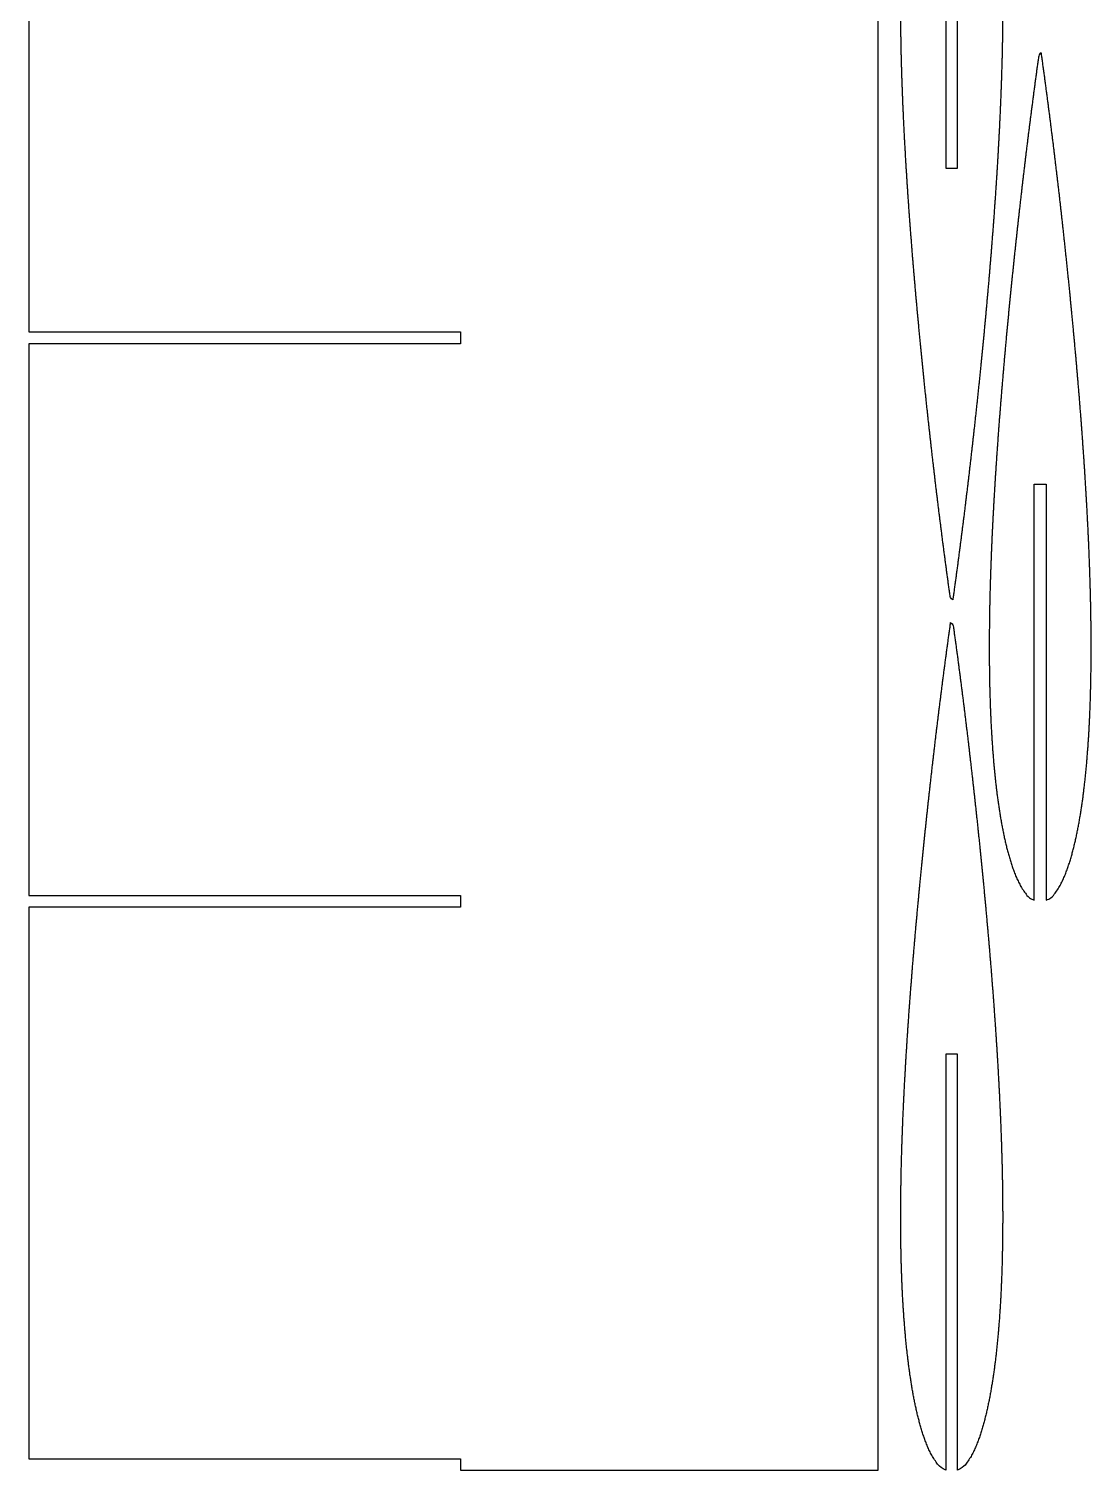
# Model space of a CAD drawing. Header units: millimetres. Extents: x 3.04 to 6.79, y 0.4 to 8.83.
# Drawn here: x 3.04 to 6.79, y 0.4 to 5.49 of the extents above; entities that cross this region are included whole.
import ezdxf

# ---------------------------------------------------------------- set-up
doc = ezdxf.new("R2010")
doc.units = ezdxf.units.MM
doc.layers.add('Default', color=18, linetype='Continuous', true_color=0x000000)

msp = doc.modelspace()

# ---------------------------------------------------------------- linework, layer by layer
at = {"layer": 'Default'}
msp.add_lwpolyline([(4.5643, 0.4), (6.04, 0.4), (6.04, 8.4), (4.5643, 8.4), (4.5643, 8.358), (3.04, 8.358), (3.04, 6.41), (4.5643, 6.41), (4.5643, 6.368), (3.04, 6.368), (3.04, 4.42), (4.5643, 4.42), (4.5643, 4.378), (3.04, 4.378), (3.04, 2.43), (4.5643, 2.43), (4.5643, 2.388), (3.04, 2.388), (3.04, 0.44), (4.5643, 0.44)], close=True, dxfattribs=at)
for points in [[(6.279, 6.467), (6.279, 4.9979), (6.321, 4.9979), (6.321, 6.467)], [(6.5917, 2.4126), (6.5917, 3.8817), (6.6337, 3.8817), (6.6337, 2.4126)], [(6.321, 0.4), (6.321, 1.8691), (6.279, 1.8691), (6.279, 0.4)]]:
    msp.add_lwpolyline(points, dxfattribs=at)
for points, knots in [([(6.3038, 3.4736), (6.2955, 3.4789), (6.294, 3.4894), (6.2919, 3.5052), (6.2897, 3.521), (6.2875, 3.5368), (6.2854, 3.5526), (6.2832, 3.5684), (6.2811, 3.5841), (6.279, 3.5999), (6.2769, 3.6157), (6.2748, 3.6315), (6.2727, 3.6473), (6.2707, 3.6631), (6.2686, 3.6789), (6.2666, 3.6947), (6.2646, 3.7105), (6.2626, 3.7262), (6.2606, 3.742), (6.2586, 3.7578), (6.2566, 3.7736), (6.2546, 3.7894), (6.2527, 3.8052), (6.2508, 3.821), (6.2488, 3.8368), (6.2469, 3.8526), (6.245, 3.8684), (6.2431, 3.8841), (6.2413, 3.8999), (6.2394, 3.9157), (6.2375, 3.9315), (6.2357, 3.9473), (6.2339, 3.9631), (6.232, 3.9789), (6.2302, 3.9947), (6.2284, 4.0105), (6.2266, 4.0262), (6.2249, 4.042), (6.2231, 4.0578), (6.2213, 4.0736), (6.2196, 4.0894), (6.2179, 4.1052), (6.2161, 4.121), (6.2144, 4.1368), (6.2127, 4.1526), (6.211, 4.1684), (6.2094, 4.1841), (6.2077, 4.1999), (6.206, 4.2157), (6.2044, 4.2315), (6.2028, 4.2473), (6.2012, 4.2631), (6.1995, 4.2789), (6.1979, 4.2947), (6.1964, 4.3105), (6.1948, 4.3262), (6.1932, 4.342), (6.1917, 4.3578), (6.1901, 4.3736), (6.1886, 4.3894), (6.1871, 4.4052), (6.1856, 4.421), (6.1841, 4.4368), (6.1826, 4.4526), (6.1811, 4.4684), (6.1797, 4.4841), (6.1782, 4.4999), (6.1768, 4.5157), (6.1753, 4.5315), (6.1739, 4.5473), (6.1725, 4.5631), (6.1712, 4.5789), (6.1698, 4.5947), (6.1684, 4.6105), (6.1671, 4.6262), (6.1658, 4.642), (6.1644, 4.6578), (6.1631, 4.6736), (6.1618, 4.6894), (6.1606, 4.7052), (6.1593, 4.721), (6.1581, 4.7368), (6.1568, 4.7526), (6.1556, 4.7684), (6.1544, 4.7841), (6.1532, 4.7999), (6.152, 4.8157), (6.1509, 4.8315), (6.1497, 4.8473), (6.1486, 4.8631), (6.1475, 4.8789), (6.1464, 4.8947), (6.1453, 4.9105), (6.1443, 4.9262), (6.1432, 4.942), (6.1422, 4.9578), (6.1412, 4.9736), (6.1402, 4.9894), (6.1393, 5.0052), (6.1383, 5.021), (6.1374, 5.0368), (6.1365, 5.0526), (6.1356, 5.0684), (6.1347, 5.0841), (6.1338, 5.0999), (6.133, 5.1157), (6.1322, 5.1315), (6.1314, 5.1473), (6.1307, 5.1631), (6.1299, 5.1789), (6.1292, 5.1947), (6.1285, 5.2105), (6.1278, 5.2262), (6.1272, 5.242), (6.1265, 5.2578), (6.1259, 5.2736), (6.1254, 5.2894), (6.1248, 5.3052), (6.1243, 5.321), (6.1238, 5.3368), (6.1233, 5.3526), (6.1229, 5.3684), (6.1225, 5.3841), (6.1221, 5.3999), (6.1217, 5.4157), (6.1214, 5.4315), (6.1211, 5.4473), (6.1209, 5.4631), (6.1206, 5.4789), (6.1204, 5.4947), (6.1203, 5.5105), (6.1201, 5.5262), (6.1201, 5.542), (6.12, 5.5578), (6.12, 5.5736), (6.12, 5.5894), (6.1201, 5.6052), (6.1201, 5.621), (6.1203, 5.6368), (6.1205, 5.6526), (6.1207, 5.6684), (6.1209, 5.6841), (6.1212, 5.6999), (6.1216, 5.7157), (6.122, 5.7315), (6.1224, 5.7473), (6.1229, 5.7631), (6.1235, 5.7789), (6.1241, 5.7947), (6.1247, 5.8105), (6.1254, 5.8262), (6.1262, 5.842), (6.127, 5.8578), (6.1279, 5.8736), (6.1288, 5.8894), (6.1298, 5.9052), (6.1309, 5.921), (6.1321, 5.9368), (6.1333, 5.9526), (6.1346, 5.9684), (6.1359, 5.9841), (6.1374, 5.9999), (6.1389, 6.0157), (6.1405, 6.0315), (6.1422, 6.0473), (6.144, 6.0631), (6.1459, 6.0789), (6.1478, 6.0947), (6.1499, 6.1105), (6.1521, 6.1262), (6.1545, 6.142), (6.1569, 6.1578), (6.1595, 6.1736), (6.1623, 6.1894), (6.1652, 6.2052), (6.1682, 6.221), (6.1714, 6.2368), (6.1749, 6.2526), (6.1785, 6.2684), (6.1824, 6.2841), (6.1866, 6.2999), (6.191, 6.3157), (6.1958, 6.3315), (6.2009, 6.3473), (6.2066, 6.3631), (6.2127, 6.3789), (6.2196, 6.3947), (6.2274, 6.4105), (6.236, 6.4261), (6.2485, 6.4424), (6.2548, 6.454), (6.2726, 6.4641), (6.279, 6.467)], [190.95592, 190.95592, 190.95592, 190.95592, 191.95592, 192.95592, 193.95592, 194.95592, 195.95592, 196.95592, 197.95592, 198.95592, 199.95592, 200.95592, 201.95592, 202.95592, 203.95592, 204.95592, 205.95592, 206.95592, 207.95592, 208.95592, 209.95592, 210.95592, 211.95592, 212.95592, 213.95592, 214.95592, 215.95592, 216.95592, 217.95592, 218.95592, 219.95592, 220.95592, 221.95592, 222.95592, 223.95592, 224.95592, 225.95592, 226.95592, 227.95592, 228.95592, 229.95592, 230.95592, 231.95592, 232.95592, 233.95592, 234.95592, 235.95592, 236.95592, 237.95592, 238.95592, 239.95592, 240.95592, 241.95592, 242.95592, 243.95592, 244.95592, 245.95592, 246.95592, 247.95592, 248.95592, 249.95592, 250.95592, 251.95592, 252.95592, 253.95592, 254.95592, 255.95592, 256.95592, 257.95592, 258.95592, 259.95592, 260.95592, 261.95592, 262.95592, 263.95592, 264.95592, 265.95592, 266.95592, 267.95592, 268.95592, 269.95592, 270.95592, 271.95592, 272.95592, 273.95592, 274.95592, 275.95592, 276.95592, 277.95592, 278.95592, 279.95592, 280.95592, 281.95592, 282.95592, 283.95592, 284.95592, 285.95592, 286.95592, 287.95592, 288.95592, 289.95592, 290.95592, 291.95592, 292.95592, 293.95592, 294.95592, 295.95592, 296.95592, 297.95592, 298.95592, 299.95592, 300.95592, 301.95592, 302.95592, 303.95592, 304.95592, 305.95592, 306.95592, 307.95592, 308.95592, 309.95592, 310.95592, 311.95592, 312.95592, 313.95592, 314.95592, 315.95592, 316.95592, 317.95592, 318.95592, 319.95592, 320.95592, 321.95592, 322.95592, 323.95592, 324.95592, 325.95592, 326.95592, 327.95592, 328.95592, 329.95592, 330.95592, 331.95592, 332.95592, 333.95592, 334.95592, 335.95592, 336.95592, 337.95592, 338.95592, 339.95592, 340.95592, 341.95592, 342.95592, 343.95592, 344.95592, 345.95592, 346.95592, 347.95592, 348.95592, 349.95592, 350.95592, 351.95592, 352.95592, 353.95592, 354.95592, 355.95592, 356.95592, 357.95592, 358.95592, 359.95592, 360.95592, 361.95592, 362.95592, 363.95592, 364.95592, 365.95592, 366.95592, 367.95592, 368.95592, 369.95592, 370.95592, 371.95592, 372.95592, 373.95592, 374.95592, 375.95592, 376.95592, 377.95592, 378.95592, 379.95592, 380.442721, 380.442721, 380.442721, 380.442721]), ([(6.321, 6.467), (6.3274, 6.4641), (6.3452, 6.454), (6.3516, 6.4424), (6.3641, 6.4261), (6.3726, 6.4105), (6.3805, 6.3947), (6.3873, 6.3789), (6.3935, 6.3631), (6.3991, 6.3473), (6.4043, 6.3315), (6.4091, 6.3157), (6.4135, 6.2999), (6.4177, 6.2841), (6.4215, 6.2684), (6.4252, 6.2526), (6.4286, 6.2368), (6.4319, 6.221), (6.4349, 6.2052), (6.4378, 6.1894), (6.4405, 6.1736), (6.4431, 6.1578), (6.4456, 6.142), (6.4479, 6.1262), (6.4501, 6.1105), (6.4522, 6.0947), (6.4542, 6.0789), (6.4561, 6.0631), (6.4579, 6.0473), (6.4596, 6.0315), (6.4612, 6.0157), (6.4627, 5.9999), (6.4642, 5.9841), (6.4655, 5.9684), (6.4668, 5.9526), (6.468, 5.9368), (6.4692, 5.921), (6.4702, 5.9052), (6.4712, 5.8894), (6.4722, 5.8736), (6.4731, 5.8578), (6.4739, 5.842), (6.4746, 5.8262), (6.4753, 5.8105), (6.476, 5.7947), (6.4766, 5.7789), (6.4771, 5.7631), (6.4776, 5.7473), (6.4781, 5.7315), (6.4785, 5.7157), (6.4788, 5.6999), (6.4791, 5.6841), (6.4794, 5.6684), (6.4796, 5.6526), (6.4798, 5.6368), (6.4799, 5.621), (6.48, 5.6052), (6.4801, 5.5894), (6.4801, 5.5736), (6.4801, 5.5578), (6.48, 5.542), (6.4799, 5.5262), (6.4798, 5.5105), (6.4796, 5.4947), (6.4794, 5.4789), (6.4792, 5.4631), (6.479, 5.4473), (6.4787, 5.4315), (6.4783, 5.4157), (6.478, 5.3999), (6.4776, 5.3841), (6.4772, 5.3684), (6.4767, 5.3526), (6.4763, 5.3368), (6.4758, 5.321), (6.4753, 5.3052), (6.4747, 5.2894), (6.4741, 5.2736), (6.4735, 5.2578), (6.4729, 5.242), (6.4723, 5.2262), (6.4716, 5.2105), (6.4709, 5.1947), (6.4702, 5.1789), (6.4694, 5.1631), (6.4687, 5.1473), (6.4679, 5.1315), (6.4671, 5.1157), (6.4662, 5.0999), (6.4654, 5.0841), (6.4645, 5.0684), (6.4636, 5.0526), (6.4627, 5.0368), (6.4618, 5.021), (6.4608, 5.0052), (6.4598, 4.9894), (6.4589, 4.9736), (6.4579, 4.9578), (6.4568, 4.942), (6.4558, 4.9262), (6.4547, 4.9105), (6.4537, 4.8947), (6.4526, 4.8789), (6.4515, 4.8631), (6.4503, 4.8473), (6.4492, 4.8315), (6.448, 4.8157), (6.4469, 4.7999), (6.4457, 4.7841), (6.4445, 4.7684), (6.4432, 4.7526), (6.442, 4.7368), (6.4408, 4.721), (6.4395, 4.7052), (6.4382, 4.6894), (6.4369, 4.6736), (6.4356, 4.6578), (6.4343, 4.642), (6.433, 4.6262), (6.4316, 4.6105), (6.4303, 4.5947), (6.4289, 4.5789), (6.4275, 4.5631), (6.4261, 4.5473), (6.4247, 4.5315), (6.4233, 4.5157), (6.4219, 4.4999), (6.4204, 4.4841), (6.419, 4.4684), (6.4175, 4.4526), (6.416, 4.4368), (6.4145, 4.421), (6.413, 4.4052), (6.4115, 4.3894), (6.41, 4.3736), (6.4084, 4.3578), (6.4069, 4.342), (6.4053, 4.3262), (6.4037, 4.3105), (6.4021, 4.2947), (6.4005, 4.2789), (6.3989, 4.2631), (6.3973, 4.2473), (6.3957, 4.2315), (6.394, 4.2157), (6.3924, 4.1999), (6.3907, 4.1841), (6.389, 4.1684), (6.3873, 4.1526), (6.3856, 4.1368), (6.3839, 4.121), (6.3822, 4.1052), (6.3805, 4.0894), (6.3787, 4.0736), (6.377, 4.0578), (6.3752, 4.042), (6.3734, 4.0262), (6.3716, 4.0105), (6.3698, 3.9947), (6.368, 3.9789), (6.3662, 3.9631), (6.3644, 3.9473), (6.3625, 3.9315), (6.3607, 3.9157), (6.3588, 3.8999), (6.3569, 3.8841), (6.3551, 3.8684), (6.3532, 3.8526), (6.3512, 3.8368), (6.3493, 3.821), (6.3474, 3.8052), (6.3454, 3.7894), (6.3435, 3.7736), (6.3415, 3.7578), (6.3395, 3.742), (6.3375, 3.7262), (6.3355, 3.7105), (6.3335, 3.6947), (6.3315, 3.6789), (6.3294, 3.6631), (6.3273, 3.6473), (6.3253, 3.6315), (6.3232, 3.6157), (6.3211, 3.5999), (6.319, 3.5841), (6.3169, 3.5684), (6.3147, 3.5526), (6.3126, 3.5368), (6.3104, 3.521), (6.3082, 3.5052), (6.306, 3.4894), (6.3046, 3.4789), (6.3038, 3.4736)], [383.422958, 383.422958, 383.422958, 383.422958, 383.909759, 384.909759, 385.909759, 386.909759, 387.909759, 388.909759, 389.909759, 390.909759, 391.909759, 392.909759, 393.909759, 394.909759, 395.909759, 396.909759, 397.909759, 398.909759, 399.909759, 400.909759, 401.909759, 402.909759, 403.909759, 404.909759, 405.909759, 406.909759, 407.909759, 408.909759, 409.909759, 410.909759, 411.909759, 412.909759, 413.909759, 414.909759, 415.909759, 416.909759, 417.909759, 418.909759, 419.909759, 420.909759, 421.909759, 422.909759, 423.909759, 424.909759, 425.909759, 426.909759, 427.909759, 428.909759, 429.909759, 430.909759, 431.909759, 432.909759, 433.909759, 434.909759, 435.909759, 436.909759, 437.909759, 438.909759, 439.909759, 440.909759, 441.909759, 442.909759, 443.909759, 444.909759, 445.909759, 446.909759, 447.909759, 448.909759, 449.909759, 450.909759, 451.909759, 452.909759, 453.909759, 454.909759, 455.909759, 456.909759, 457.909759, 458.909759, 459.909759, 460.909759, 461.909759, 462.909759, 463.909759, 464.909759, 465.909759, 466.909759, 467.909759, 468.909759, 469.909759, 470.909759, 471.909759, 472.909759, 473.909759, 474.909759, 475.909759, 476.909759, 477.909759, 478.909759, 479.909759, 480.909759, 481.909759, 482.909759, 483.909759, 484.909759, 485.909759, 486.909759, 487.909759, 488.909759, 489.909759, 490.909759, 491.909759, 492.909759, 493.909759, 494.909759, 495.909759, 496.909759, 497.909759, 498.909759, 499.909759, 500.909759, 501.909759, 502.909759, 503.909759, 504.909759, 505.909759, 506.909759, 507.909759, 508.909759, 509.909759, 510.909759, 511.909759, 512.909759, 513.909759, 514.909759, 515.909759, 516.909759, 517.909759, 518.909759, 519.909759, 520.909759, 521.909759, 522.909759, 523.909759, 524.909759, 525.909759, 526.909759, 527.909759, 528.909759, 529.909759, 530.909759, 531.909759, 532.909759, 533.909759, 534.909759, 535.909759, 536.909759, 537.909759, 538.909759, 539.909759, 540.909759, 541.909759, 542.909759, 543.909759, 544.909759, 545.909759, 546.909759, 547.909759, 548.909759, 549.909759, 550.909759, 551.909759, 552.909759, 553.909759, 554.909759, 555.909759, 556.909759, 557.909759, 558.909759, 559.909759, 560.909759, 561.909759, 562.909759, 563.909759, 564.909759, 565.909759, 566.909759, 567.909759, 568.909759, 569.909759, 570.909759, 571.909759, 572.909759, 572.909759, 572.909759, 572.909759]), ([(6.6165, 5.406), (6.6082, 5.4007), (6.6067, 5.3902), (6.6045, 5.3744), (6.6023, 5.3586), (6.6001, 5.3428), (6.598, 5.327), (6.5959, 5.3112), (6.5937, 5.2954), (6.5916, 5.2796), (6.5895, 5.2639), (6.5874, 5.2481), (6.5854, 5.2323), (6.5833, 5.2165), (6.5813, 5.2007), (6.5792, 5.1849), (6.5772, 5.1691), (6.5752, 5.1533), (6.5732, 5.1375), (6.5712, 5.1218), (6.5692, 5.106), (6.5673, 5.0902), (6.5653, 5.0744), (6.5634, 5.0586), (6.5615, 5.0428), (6.5596, 5.027), (6.5577, 5.0112), (6.5558, 4.9954), (6.5539, 4.9796), (6.552, 4.9639), (6.5502, 4.9481), (6.5483, 4.9323), (6.5465, 4.9165), (6.5447, 4.9007), (6.5429, 4.8849), (6.5411, 4.8691), (6.5393, 4.8533), (6.5375, 4.8375), (6.5357, 4.8218), (6.534, 4.806), (6.5322, 4.7902), (6.5305, 4.7744), (6.5288, 4.7586), (6.5271, 4.7428), (6.5254, 4.727), (6.5237, 4.7112), (6.522, 4.6954), (6.5203, 4.6796), (6.5187, 4.6639), (6.517, 4.6481), (6.5154, 4.6323), (6.5138, 4.6165), (6.5122, 4.6007), (6.5106, 4.5849), (6.509, 4.5691), (6.5074, 4.5533), (6.5058, 4.5375), (6.5043, 4.5218), (6.5028, 4.506), (6.5012, 4.4902), (6.4997, 4.4744), (6.4982, 4.4586), (6.4967, 4.4428), (6.4952, 4.427), (6.4937, 4.4112), (6.4923, 4.3954), (6.4908, 4.3796), (6.4894, 4.3639), (6.488, 4.3481), (6.4866, 4.3323), (6.4852, 4.3165), (6.4838, 4.3007), (6.4824, 4.2849), (6.4811, 4.2691), (6.4797, 4.2533), (6.4784, 4.2375), (6.4771, 4.2218), (6.4758, 4.206), (6.4745, 4.1902), (6.4732, 4.1744), (6.4719, 4.1586), (6.4707, 4.1428), (6.4695, 4.127), (6.4682, 4.1112), (6.467, 4.0954), (6.4658, 4.0796), (6.4647, 4.0639), (6.4635, 4.0481), (6.4624, 4.0323), (6.4613, 4.0165), (6.4601, 4.0007), (6.4591, 3.9849), (6.458, 3.9691), (6.4569, 3.9533), (6.4559, 3.9375), (6.4549, 3.9218), (6.4538, 3.906), (6.4529, 3.8902), (6.4519, 3.8744), (6.4509, 3.8586), (6.45, 3.8428), (6.4491, 3.827), (6.4482, 3.8112), (6.4473, 3.7954), (6.4465, 3.7796), (6.4457, 3.7639), (6.4448, 3.7481), (6.4441, 3.7323), (6.4433, 3.7165), (6.4425, 3.7007), (6.4418, 3.6849), (6.4411, 3.6691), (6.4405, 3.6533), (6.4398, 3.6375), (6.4392, 3.6218), (6.4386, 3.606), (6.438, 3.5902), (6.4375, 3.5744), (6.4369, 3.5586), (6.4364, 3.5428), (6.436, 3.527), (6.4355, 3.5112), (6.4351, 3.4954), (6.4347, 3.4796), (6.4344, 3.4639), (6.434, 3.4481), (6.4338, 3.4323), (6.4335, 3.4165), (6.4333, 3.4007), (6.4331, 3.3849), (6.4329, 3.3691), (6.4328, 3.3533), (6.4327, 3.3375), (6.4326, 3.3218), (6.4326, 3.306), (6.4326, 3.2902), (6.4327, 3.2744), (6.4328, 3.2586), (6.4329, 3.2428), (6.4331, 3.227), (6.4333, 3.2112), (6.4336, 3.1954), (6.4339, 3.1796), (6.4342, 3.1639), (6.4346, 3.1481), (6.4351, 3.1323), (6.4356, 3.1165), (6.4361, 3.1007), (6.4367, 3.0849), (6.4374, 3.0691), (6.4381, 3.0533), (6.4388, 3.0375), (6.4397, 3.0218), (6.4405, 3.006), (6.4415, 2.9902), (6.4425, 2.9744), (6.4436, 2.9586), (6.4447, 2.9428), (6.4459, 2.927), (6.4472, 2.9112), (6.4485, 2.8954), (6.45, 2.8796), (6.4515, 2.8639), (6.4531, 2.8481), (6.4548, 2.8323), (6.4566, 2.8165), (6.4585, 2.8007), (6.4605, 2.7849), (6.4626, 2.7691), (6.4648, 2.7533), (6.4671, 2.7375), (6.4696, 2.7218), (6.4722, 2.706), (6.4749, 2.6902), (6.4778, 2.6744), (6.4808, 2.6586), (6.4841, 2.6428), (6.4875, 2.627), (6.4912, 2.6112), (6.495, 2.5954), (6.4992, 2.5796), (6.5036, 2.5639), (6.5084, 2.5481), (6.5136, 2.5323), (6.5192, 2.5165), (6.5254, 2.5007), (6.5322, 2.4849), (6.5401, 2.4691), (6.5486, 2.4534), (6.5611, 2.4371), (6.5675, 2.4256), (6.5853, 2.4154), (6.5917, 2.4126)], [571, 571, 571, 571, 572, 573, 574, 575, 576, 577, 578, 579, 580, 581, 582, 583, 584, 585, 586, 587, 588, 589, 590, 591, 592, 593, 594, 595, 596, 597, 598, 599, 600, 601, 602, 603, 604, 605, 606, 607, 608, 609, 610, 611, 612, 613, 614, 615, 616, 617, 618, 619, 620, 621, 622, 623, 624, 625, 626, 627, 628, 629, 630, 631, 632, 633, 634, 635, 636, 637, 638, 639, 640, 641, 642, 643, 644, 645, 646, 647, 648, 649, 650, 651, 652, 653, 654, 655, 656, 657, 658, 659, 660, 661, 662, 663, 664, 665, 666, 667, 668, 669, 670, 671, 672, 673, 674, 675, 676, 677, 678, 679, 680, 681, 682, 683, 684, 685, 686, 687, 688, 689, 690, 691, 692, 693, 694, 695, 696, 697, 698, 699, 700, 701, 702, 703, 704, 705, 706, 707, 708, 709, 710, 711, 712, 713, 714, 715, 716, 717, 718, 719, 720, 721, 722, 723, 724, 725, 726, 727, 728, 729, 730, 731, 732, 733, 734, 735, 736, 737, 738, 739, 740, 741, 742, 743, 744, 745, 746, 747, 748, 749, 750, 751, 752, 753, 754, 755, 756, 757, 758, 759, 760, 760.486801, 760.486801, 760.486801, 760.486801]), ([(6.6337, 2.4126), (6.6401, 2.4154), (6.6579, 2.4256), (6.6642, 2.4371), (6.6768, 2.4534), (6.6853, 2.4691), (6.6931, 2.4849), (6.7, 2.5007), (6.7062, 2.5165), (6.7118, 2.5323), (6.7169, 2.5481), (6.7217, 2.5639), (6.7262, 2.5796), (6.7303, 2.5954), (6.7342, 2.6112), (6.7378, 2.627), (6.7413, 2.6428), (6.7445, 2.6586), (6.7476, 2.6744), (6.7504, 2.6902), (6.7532, 2.706), (6.7558, 2.7218), (6.7582, 2.7375), (6.7606, 2.7533), (6.7628, 2.7691), (6.7649, 2.7849), (6.7669, 2.8007), (6.7687, 2.8165), (6.7705, 2.8323), (6.7722, 2.8481), (6.7738, 2.8639), (6.7754, 2.8796), (6.7768, 2.8954), (6.7782, 2.9112), (6.7794, 2.927), (6.7806, 2.9428), (6.7818, 2.9586), (6.7829, 2.9744), (6.7839, 2.9902), (6.7848, 3.006), (6.7857, 3.0218), (6.7865, 3.0375), (6.7873, 3.0533), (6.788, 3.0691), (6.7886, 3.0849), (6.7892, 3.1007), (6.7898, 3.1165), (6.7903, 3.1323), (6.7907, 3.1481), (6.7911, 3.1639), (6.7915, 3.1796), (6.7918, 3.1954), (6.792, 3.2112), (6.7922, 3.227), (6.7924, 3.2428), (6.7926, 3.2586), (6.7927, 3.2744), (6.7927, 3.2902), (6.7927, 3.306), (6.7927, 3.3218), (6.7927, 3.3375), (6.7926, 3.3533), (6.7924, 3.3691), (6.7923, 3.3849), (6.7921, 3.4007), (6.7918, 3.4165), (6.7916, 3.4323), (6.7913, 3.4481), (6.791, 3.4639), (6.7906, 3.4796), (6.7902, 3.4954), (6.7898, 3.5112), (6.7894, 3.527), (6.7889, 3.5428), (6.7884, 3.5586), (6.7879, 3.5744), (6.7873, 3.5902), (6.7868, 3.606), (6.7862, 3.6218), (6.7855, 3.6375), (6.7849, 3.6533), (6.7842, 3.6691), (6.7835, 3.6849), (6.7828, 3.7007), (6.7821, 3.7165), (6.7813, 3.7323), (6.7805, 3.7481), (6.7797, 3.7639), (6.7789, 3.7796), (6.778, 3.7954), (6.7771, 3.8112), (6.7762, 3.827), (6.7753, 3.8428), (6.7744, 3.8586), (6.7735, 3.8744), (6.7725, 3.8902), (6.7715, 3.906), (6.7705, 3.9218), (6.7695, 3.9375), (6.7684, 3.9533), (6.7674, 3.9691), (6.7663, 3.9849), (6.7652, 4.0007), (6.7641, 4.0165), (6.763, 4.0323), (6.7618, 4.0481), (6.7607, 4.0639), (6.7595, 4.0796), (6.7583, 4.0954), (6.7571, 4.1112), (6.7559, 4.127), (6.7547, 4.1428), (6.7534, 4.1586), (6.7521, 4.1744), (6.7509, 4.1902), (6.7496, 4.206), (6.7483, 4.2218), (6.747, 4.2375), (6.7456, 4.2533), (6.7443, 4.2691), (6.7429, 4.2849), (6.7415, 4.3007), (6.7402, 4.3165), (6.7388, 4.3323), (6.7374, 4.3481), (6.7359, 4.3639), (6.7345, 4.3796), (6.7331, 4.3954), (6.7316, 4.4112), (6.7301, 4.427), (6.7286, 4.4428), (6.7271, 4.4586), (6.7256, 4.4744), (6.7241, 4.4902), (6.7226, 4.506), (6.721, 4.5218), (6.7195, 4.5375), (6.7179, 4.5533), (6.7164, 4.5691), (6.7148, 4.5849), (6.7132, 4.6007), (6.7116, 4.6165), (6.7099, 4.6323), (6.7083, 4.6481), (6.7067, 4.6639), (6.705, 4.6796), (6.7033, 4.6954), (6.7017, 4.7112), (6.7, 4.727), (6.6983, 4.7428), (6.6966, 4.7586), (6.6948, 4.7744), (6.6931, 4.7902), (6.6914, 4.806), (6.6896, 4.8218), (6.6878, 4.8375), (6.6861, 4.8533), (6.6843, 4.8691), (6.6825, 4.8849), (6.6807, 4.9007), (6.6789, 4.9165), (6.677, 4.9323), (6.6752, 4.9481), (6.6733, 4.9639), (6.6715, 4.9796), (6.6696, 4.9954), (6.6677, 5.0112), (6.6658, 5.027), (6.6639, 5.0428), (6.6619, 5.0586), (6.66, 5.0744), (6.6581, 5.0902), (6.6561, 5.106), (6.6541, 5.1218), (6.6521, 5.1375), (6.6502, 5.1533), (6.6481, 5.1691), (6.6461, 5.1849), (6.6441, 5.2007), (6.642, 5.2165), (6.64, 5.2323), (6.6379, 5.2481), (6.6358, 5.2639), (6.6337, 5.2796), (6.6316, 5.2954), (6.6295, 5.3112), (6.6274, 5.327), (6.6252, 5.3428), (6.623, 5.3586), (6.6209, 5.3744), (6.6187, 5.3902), (6.6172, 5.4007), (6.6165, 5.406)], [763.467039, 763.467039, 763.467039, 763.467039, 763.95384, 764.95384, 765.95384, 766.95384, 767.95384, 768.95384, 769.95384, 770.95384, 771.95384, 772.95384, 773.95384, 774.95384, 775.95384, 776.95384, 777.95384, 778.95384, 779.95384, 780.95384, 781.95384, 782.95384, 783.95384, 784.95384, 785.95384, 786.95384, 787.95384, 788.95384, 789.95384, 790.95384, 791.95384, 792.95384, 793.95384, 794.95384, 795.95384, 796.95384, 797.95384, 798.95384, 799.95384, 800.95384, 801.95384, 802.95384, 803.95384, 804.95384, 805.95384, 806.95384, 807.95384, 808.95384, 809.95384, 810.95384, 811.95384, 812.95384, 813.95384, 814.95384, 815.95384, 816.95384, 817.95384, 818.95384, 819.95384, 820.95384, 821.95384, 822.95384, 823.95384, 824.95384, 825.95384, 826.95384, 827.95384, 828.95384, 829.95384, 830.95384, 831.95384, 832.95384, 833.95384, 834.95384, 835.95384, 836.95384, 837.95384, 838.95384, 839.95384, 840.95384, 841.95384, 842.95384, 843.95384, 844.95384, 845.95384, 846.95384, 847.95384, 848.95384, 849.95384, 850.95384, 851.95384, 852.95384, 853.95384, 854.95384, 855.95384, 856.95384, 857.95384, 858.95384, 859.95384, 860.95384, 861.95384, 862.95384, 863.95384, 864.95384, 865.95384, 866.95384, 867.95384, 868.95384, 869.95384, 870.95384, 871.95384, 872.95384, 873.95384, 874.95384, 875.95384, 876.95384, 877.95384, 878.95384, 879.95384, 880.95384, 881.95384, 882.95384, 883.95384, 884.95384, 885.95384, 886.95384, 887.95384, 888.95384, 889.95384, 890.95384, 891.95384, 892.95384, 893.95384, 894.95384, 895.95384, 896.95384, 897.95384, 898.95384, 899.95384, 900.95384, 901.95384, 902.95384, 903.95384, 904.95384, 905.95384, 906.95384, 907.95384, 908.95384, 909.95384, 910.95384, 911.95384, 912.95384, 913.95384, 914.95384, 915.95384, 916.95384, 917.95384, 918.95384, 919.95384, 920.95384, 921.95384, 922.95384, 923.95384, 924.95384, 925.95384, 926.95384, 927.95384, 928.95384, 929.95384, 930.95384, 931.95384, 932.95384, 933.95384, 934.95384, 935.95384, 936.95384, 937.95384, 938.95384, 939.95384, 940.95384, 941.95384, 942.95384, 943.95384, 944.95384, 945.95384, 946.95384, 947.95384, 948.95384, 949.95384, 950.95384, 951.95384, 952.95384, 952.95384, 952.95384, 952.95384]), ([(6.279, 0.4), (6.2726, 0.4029), (6.2548, 0.4131), (6.2485, 0.4246), (6.236, 0.4409), (6.2274, 0.4565), (6.2196, 0.4724), (6.2127, 0.4881), (6.2066, 0.5039), (6.2009, 0.5197), (6.1958, 0.5355), (6.191, 0.5513), (6.1866, 0.5671), (6.1824, 0.5829), (6.1785, 0.5987), (6.1749, 0.6145), (6.1714, 0.6302), (6.1682, 0.646), (6.1652, 0.6618), (6.1623, 0.6776), (6.1595, 0.6934), (6.1569, 0.7092), (6.1545, 0.725), (6.1521, 0.7408), (6.1499, 0.7566), (6.1478, 0.7723), (6.1459, 0.7881), (6.144, 0.8039), (6.1422, 0.8197), (6.1405, 0.8355), (6.1389, 0.8513), (6.1374, 0.8671), (6.1359, 0.8829), (6.1346, 0.8987), (6.1333, 0.9145), (6.1321, 0.9302), (6.1309, 0.946), (6.1298, 0.9618), (6.1288, 0.9776), (6.1279, 0.9934), (6.127, 1.0092), (6.1262, 1.025), (6.1254, 1.0408), (6.1247, 1.0566), (6.1241, 1.0723), (6.1235, 1.0881), (6.1229, 1.1039), (6.1224, 1.1197), (6.122, 1.1355), (6.1216, 1.1513), (6.1212, 1.1671), (6.1209, 1.1829), (6.1207, 1.1987), (6.1205, 1.2145), (6.1203, 1.2302), (6.1201, 1.246), (6.1201, 1.2618), (6.12, 1.2776), (6.12, 1.2934), (6.12, 1.3092), (6.1201, 1.325), (6.1201, 1.3408), (6.1203, 1.3566), (6.1204, 1.3723), (6.1206, 1.3881), (6.1209, 1.4039), (6.1211, 1.4197), (6.1214, 1.4355), (6.1217, 1.4513), (6.1221, 1.4671), (6.1225, 1.4829), (6.1229, 1.4987), (6.1233, 1.5145), (6.1238, 1.5302), (6.1243, 1.546), (6.1248, 1.5618), (6.1254, 1.5776), (6.1259, 1.5934), (6.1265, 1.6092), (6.1272, 1.625), (6.1278, 1.6408), (6.1285, 1.6566), (6.1292, 1.6723), (6.1299, 1.6881), (6.1307, 1.7039), (6.1314, 1.7197), (6.1322, 1.7355), (6.133, 1.7513), (6.1338, 1.7671), (6.1347, 1.7829), (6.1356, 1.7987), (6.1365, 1.8145), (6.1374, 1.8302), (6.1383, 1.846), (6.1393, 1.8618), (6.1402, 1.8776), (6.1412, 1.8934), (6.1422, 1.9092), (6.1432, 1.925), (6.1443, 1.9408), (6.1453, 1.9566), (6.1464, 1.9723), (6.1475, 1.9881), (6.1486, 2.0039), (6.1497, 2.0197), (6.1509, 2.0355), (6.152, 2.0513), (6.1532, 2.0671), (6.1544, 2.0829), (6.1556, 2.0987), (6.1568, 2.1145), (6.1581, 2.1302), (6.1593, 2.146), (6.1606, 2.1618), (6.1618, 2.1776), (6.1631, 2.1934), (6.1644, 2.2092), (6.1658, 2.225), (6.1671, 2.2408), (6.1684, 2.2566), (6.1698, 2.2723), (6.1712, 2.2881), (6.1725, 2.3039), (6.1739, 2.3197), (6.1753, 2.3355), (6.1768, 2.3513), (6.1782, 2.3671), (6.1797, 2.3829), (6.1811, 2.3987), (6.1826, 2.4145), (6.1841, 2.4302), (6.1856, 2.446), (6.1871, 2.4618), (6.1886, 2.4776), (6.1901, 2.4934), (6.1917, 2.5092), (6.1932, 2.525), (6.1948, 2.5408), (6.1964, 2.5566), (6.1979, 2.5723), (6.1995, 2.5881), (6.2012, 2.6039), (6.2028, 2.6197), (6.2044, 2.6355), (6.206, 2.6513), (6.2077, 2.6671), (6.2094, 2.6829), (6.211, 2.6987), (6.2127, 2.7145), (6.2144, 2.7302), (6.2161, 2.746), (6.2179, 2.7618), (6.2196, 2.7776), (6.2213, 2.7934), (6.2231, 2.8092), (6.2249, 2.825), (6.2266, 2.8408), (6.2284, 2.8566), (6.2302, 2.8723), (6.232, 2.8881), (6.2339, 2.9039), (6.2357, 2.9197), (6.2375, 2.9355), (6.2394, 2.9513), (6.2413, 2.9671), (6.2431, 2.9829), (6.245, 2.9987), (6.2469, 3.0145), (6.2488, 3.0302), (6.2508, 3.046), (6.2527, 3.0618), (6.2546, 3.0776), (6.2566, 3.0934), (6.2586, 3.1092), (6.2606, 3.125), (6.2626, 3.1408), (6.2646, 3.1566), (6.2666, 3.1723), (6.2686, 3.1881), (6.2707, 3.2039), (6.2727, 3.2197), (6.2748, 3.2355), (6.2769, 3.2513), (6.279, 3.2671), (6.2811, 3.2829), (6.2832, 3.2987), (6.2854, 3.3145), (6.2875, 3.3302), (6.2897, 3.346), (6.2919, 3.3618), (6.294, 3.3776), (6.2955, 3.3881), (6.2963, 3.3934)], [383.422958, 383.422958, 383.422958, 383.422958, 383.909759, 384.909759, 385.909759, 386.909759, 387.909759, 388.909759, 389.909759, 390.909759, 391.909759, 392.909759, 393.909759, 394.909759, 395.909759, 396.909759, 397.909759, 398.909759, 399.909759, 400.909759, 401.909759, 402.909759, 403.909759, 404.909759, 405.909759, 406.909759, 407.909759, 408.909759, 409.909759, 410.909759, 411.909759, 412.909759, 413.909759, 414.909759, 415.909759, 416.909759, 417.909759, 418.909759, 419.909759, 420.909759, 421.909759, 422.909759, 423.909759, 424.909759, 425.909759, 426.909759, 427.909759, 428.909759, 429.909759, 430.909759, 431.909759, 432.909759, 433.909759, 434.909759, 435.909759, 436.909759, 437.909759, 438.909759, 439.909759, 440.909759, 441.909759, 442.909759, 443.909759, 444.909759, 445.909759, 446.909759, 447.909759, 448.909759, 449.909759, 450.909759, 451.909759, 452.909759, 453.909759, 454.909759, 455.909759, 456.909759, 457.909759, 458.909759, 459.909759, 460.909759, 461.909759, 462.909759, 463.909759, 464.909759, 465.909759, 466.909759, 467.909759, 468.909759, 469.909759, 470.909759, 471.909759, 472.909759, 473.909759, 474.909759, 475.909759, 476.909759, 477.909759, 478.909759, 479.909759, 480.909759, 481.909759, 482.909759, 483.909759, 484.909759, 485.909759, 486.909759, 487.909759, 488.909759, 489.909759, 490.909759, 491.909759, 492.909759, 493.909759, 494.909759, 495.909759, 496.909759, 497.909759, 498.909759, 499.909759, 500.909759, 501.909759, 502.909759, 503.909759, 504.909759, 505.909759, 506.909759, 507.909759, 508.909759, 509.909759, 510.909759, 511.909759, 512.909759, 513.909759, 514.909759, 515.909759, 516.909759, 517.909759, 518.909759, 519.909759, 520.909759, 521.909759, 522.909759, 523.909759, 524.909759, 525.909759, 526.909759, 527.909759, 528.909759, 529.909759, 530.909759, 531.909759, 532.909759, 533.909759, 534.909759, 535.909759, 536.909759, 537.909759, 538.909759, 539.909759, 540.909759, 541.909759, 542.909759, 543.909759, 544.909759, 545.909759, 546.909759, 547.909759, 548.909759, 549.909759, 550.909759, 551.909759, 552.909759, 553.909759, 554.909759, 555.909759, 556.909759, 557.909759, 558.909759, 559.909759, 560.909759, 561.909759, 562.909759, 563.909759, 564.909759, 565.909759, 566.909759, 567.909759, 568.909759, 569.909759, 570.909759, 571.909759, 572.909759, 572.909759, 572.909759, 572.909759]), ([(6.2963, 3.3934), (6.3046, 3.3881), (6.306, 3.3776), (6.3082, 3.3618), (6.3104, 3.346), (6.3126, 3.3302), (6.3147, 3.3145), (6.3169, 3.2987), (6.319, 3.2829), (6.3211, 3.2671), (6.3232, 3.2513), (6.3253, 3.2355), (6.3273, 3.2197), (6.3294, 3.2039), (6.3315, 3.1881), (6.3335, 3.1723), (6.3355, 3.1566), (6.3375, 3.1408), (6.3395, 3.125), (6.3415, 3.1092), (6.3435, 3.0934), (6.3454, 3.0776), (6.3474, 3.0618), (6.3493, 3.046), (6.3512, 3.0302), (6.3532, 3.0145), (6.3551, 2.9987), (6.3569, 2.9829), (6.3588, 2.9671), (6.3607, 2.9513), (6.3625, 2.9355), (6.3644, 2.9197), (6.3662, 2.9039), (6.368, 2.8881), (6.3698, 2.8723), (6.3716, 2.8566), (6.3734, 2.8408), (6.3752, 2.825), (6.377, 2.8092), (6.3787, 2.7934), (6.3805, 2.7776), (6.3822, 2.7618), (6.3839, 2.746), (6.3856, 2.7302), (6.3873, 2.7145), (6.389, 2.6987), (6.3907, 2.6829), (6.3924, 2.6671), (6.394, 2.6513), (6.3957, 2.6355), (6.3973, 2.6197), (6.3989, 2.6039), (6.4005, 2.5881), (6.4021, 2.5723), (6.4037, 2.5566), (6.4053, 2.5408), (6.4069, 2.525), (6.4084, 2.5092), (6.41, 2.4934), (6.4115, 2.4776), (6.413, 2.4618), (6.4145, 2.446), (6.416, 2.4302), (6.4175, 2.4145), (6.419, 2.3987), (6.4204, 2.3829), (6.4219, 2.3671), (6.4233, 2.3513), (6.4247, 2.3355), (6.4261, 2.3197), (6.4275, 2.3039), (6.4289, 2.2881), (6.4303, 2.2723), (6.4316, 2.2566), (6.433, 2.2408), (6.4343, 2.225), (6.4356, 2.2092), (6.4369, 2.1934), (6.4382, 2.1776), (6.4395, 2.1618), (6.4408, 2.146), (6.442, 2.1302), (6.4432, 2.1145), (6.4445, 2.0987), (6.4457, 2.0829), (6.4469, 2.0671), (6.448, 2.0513), (6.4492, 2.0355), (6.4503, 2.0197), (6.4515, 2.0039), (6.4526, 1.9881), (6.4537, 1.9723), (6.4547, 1.9566), (6.4558, 1.9408), (6.4568, 1.925), (6.4579, 1.9092), (6.4589, 1.8934), (6.4598, 1.8776), (6.4608, 1.8618), (6.4618, 1.846), (6.4627, 1.8302), (6.4636, 1.8145), (6.4645, 1.7987), (6.4654, 1.7829), (6.4662, 1.7671), (6.4671, 1.7513), (6.4679, 1.7355), (6.4687, 1.7197), (6.4694, 1.7039), (6.4702, 1.6881), (6.4709, 1.6723), (6.4716, 1.6566), (6.4723, 1.6408), (6.4729, 1.625), (6.4735, 1.6092), (6.4741, 1.5934), (6.4747, 1.5776), (6.4753, 1.5618), (6.4758, 1.546), (6.4763, 1.5302), (6.4767, 1.5145), (6.4772, 1.4987), (6.4776, 1.4829), (6.478, 1.4671), (6.4783, 1.4513), (6.4787, 1.4355), (6.479, 1.4197), (6.4792, 1.4039), (6.4794, 1.3881), (6.4796, 1.3723), (6.4798, 1.3566), (6.4799, 1.3408), (6.48, 1.325), (6.4801, 1.3092), (6.4801, 1.2934), (6.4801, 1.2776), (6.48, 1.2618), (6.4799, 1.246), (6.4798, 1.2302), (6.4796, 1.2145), (6.4794, 1.1987), (6.4791, 1.1829), (6.4788, 1.1671), (6.4785, 1.1513), (6.4781, 1.1355), (6.4776, 1.1197), (6.4771, 1.1039), (6.4766, 1.0881), (6.476, 1.0723), (6.4753, 1.0566), (6.4746, 1.0408), (6.4739, 1.025), (6.4731, 1.0092), (6.4722, 0.9934), (6.4712, 0.9776), (6.4702, 0.9618), (6.4692, 0.946), (6.468, 0.9302), (6.4668, 0.9145), (6.4655, 0.8987), (6.4642, 0.8829), (6.4627, 0.8671), (6.4612, 0.8513), (6.4596, 0.8355), (6.4579, 0.8197), (6.4561, 0.8039), (6.4542, 0.7881), (6.4522, 0.7723), (6.4501, 0.7566), (6.4479, 0.7408), (6.4456, 0.725), (6.4431, 0.7092), (6.4405, 0.6934), (6.4378, 0.6776), (6.4349, 0.6618), (6.4319, 0.646), (6.4286, 0.6302), (6.4252, 0.6145), (6.4215, 0.5987), (6.4177, 0.5829), (6.4135, 0.5671), (6.4091, 0.5513), (6.4043, 0.5355), (6.3991, 0.5197), (6.3935, 0.5039), (6.3873, 0.4881), (6.3805, 0.4724), (6.3726, 0.4565), (6.3641, 0.4409), (6.3516, 0.4246), (6.3452, 0.4131), (6.3274, 0.4029), (6.321, 0.4)], [190.95592, 190.95592, 190.95592, 190.95592, 191.95592, 192.95592, 193.95592, 194.95592, 195.95592, 196.95592, 197.95592, 198.95592, 199.95592, 200.95592, 201.95592, 202.95592, 203.95592, 204.95592, 205.95592, 206.95592, 207.95592, 208.95592, 209.95592, 210.95592, 211.95592, 212.95592, 213.95592, 214.95592, 215.95592, 216.95592, 217.95592, 218.95592, 219.95592, 220.95592, 221.95592, 222.95592, 223.95592, 224.95592, 225.95592, 226.95592, 227.95592, 228.95592, 229.95592, 230.95592, 231.95592, 232.95592, 233.95592, 234.95592, 235.95592, 236.95592, 237.95592, 238.95592, 239.95592, 240.95592, 241.95592, 242.95592, 243.95592, 244.95592, 245.95592, 246.95592, 247.95592, 248.95592, 249.95592, 250.95592, 251.95592, 252.95592, 253.95592, 254.95592, 255.95592, 256.95592, 257.95592, 258.95592, 259.95592, 260.95592, 261.95592, 262.95592, 263.95592, 264.95592, 265.95592, 266.95592, 267.95592, 268.95592, 269.95592, 270.95592, 271.95592, 272.95592, 273.95592, 274.95592, 275.95592, 276.95592, 277.95592, 278.95592, 279.95592, 280.95592, 281.95592, 282.95592, 283.95592, 284.95592, 285.95592, 286.95592, 287.95592, 288.95592, 289.95592, 290.95592, 291.95592, 292.95592, 293.95592, 294.95592, 295.95592, 296.95592, 297.95592, 298.95592, 299.95592, 300.95592, 301.95592, 302.95592, 303.95592, 304.95592, 305.95592, 306.95592, 307.95592, 308.95592, 309.95592, 310.95592, 311.95592, 312.95592, 313.95592, 314.95592, 315.95592, 316.95592, 317.95592, 318.95592, 319.95592, 320.95592, 321.95592, 322.95592, 323.95592, 324.95592, 325.95592, 326.95592, 327.95592, 328.95592, 329.95592, 330.95592, 331.95592, 332.95592, 333.95592, 334.95592, 335.95592, 336.95592, 337.95592, 338.95592, 339.95592, 340.95592, 341.95592, 342.95592, 343.95592, 344.95592, 345.95592, 346.95592, 347.95592, 348.95592, 349.95592, 350.95592, 351.95592, 352.95592, 353.95592, 354.95592, 355.95592, 356.95592, 357.95592, 358.95592, 359.95592, 360.95592, 361.95592, 362.95592, 363.95592, 364.95592, 365.95592, 366.95592, 367.95592, 368.95592, 369.95592, 370.95592, 371.95592, 372.95592, 373.95592, 374.95592, 375.95592, 376.95592, 377.95592, 378.95592, 379.95592, 380.442721, 380.442721, 380.442721, 380.442721])]:
    msp.add_open_spline(points, degree=3, knots=knots, dxfattribs=at)

doc.saveas('drawing.dxf')
